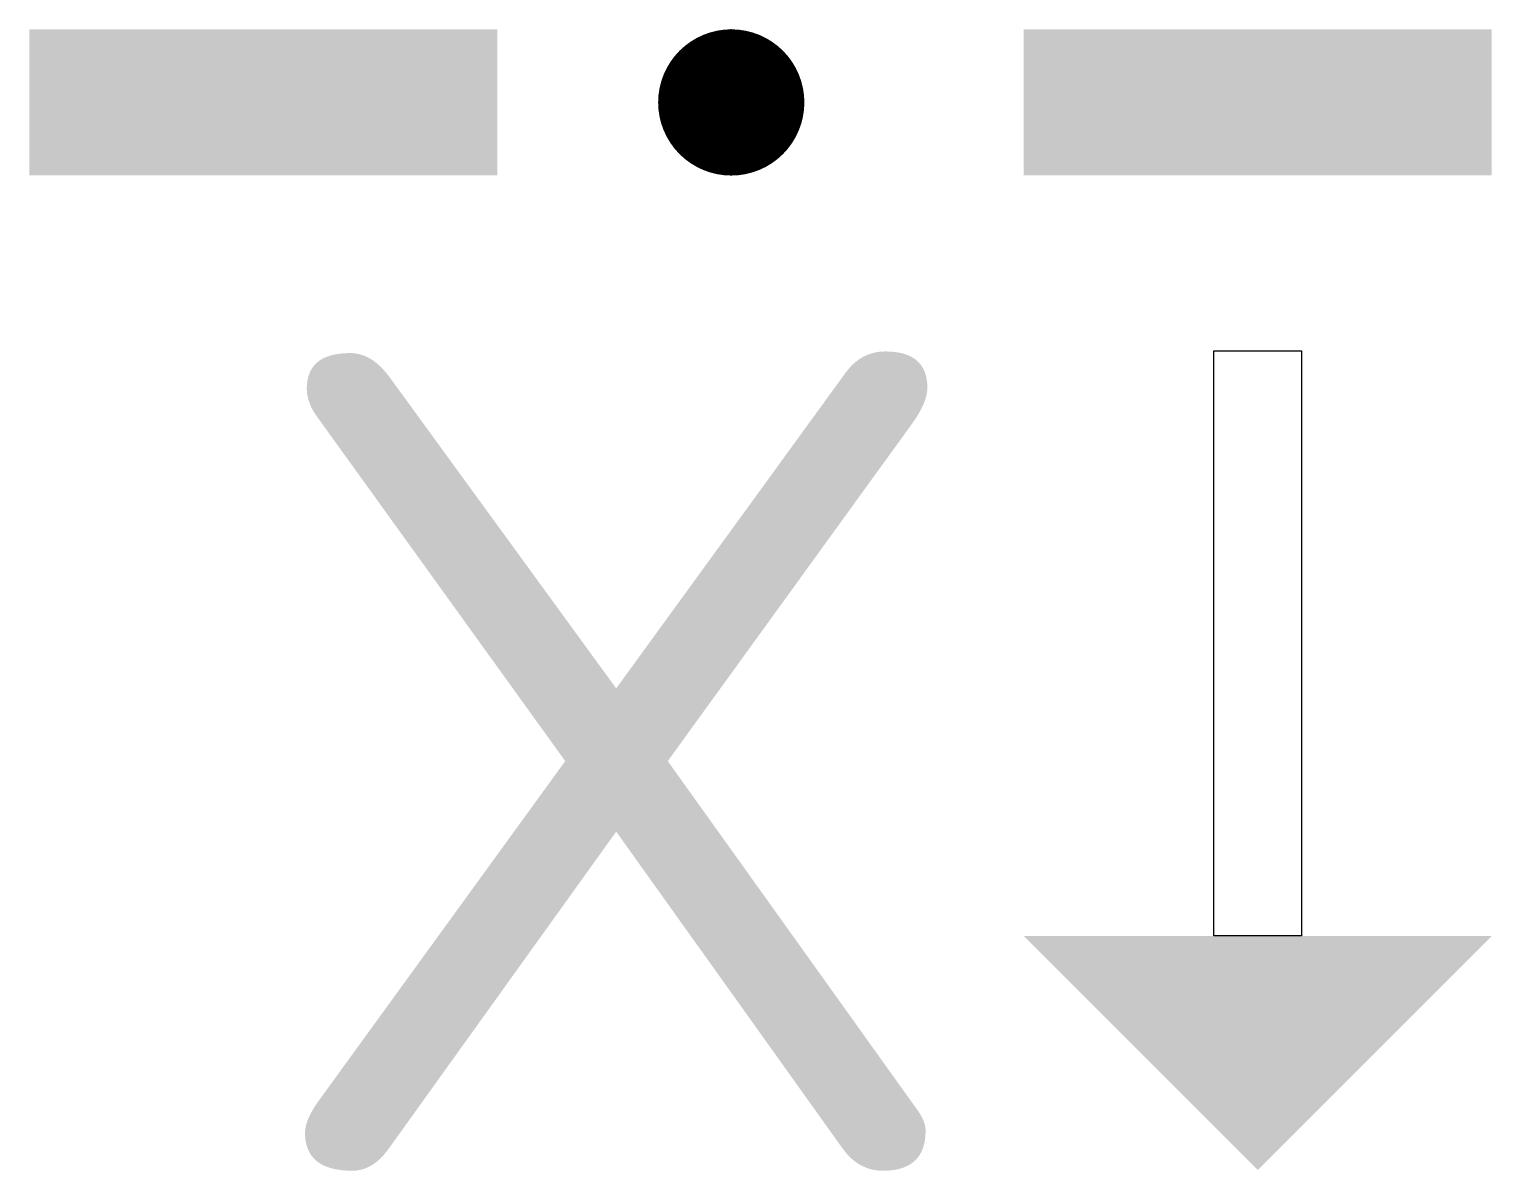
# Model space of a CAD drawing. Header units: metres. Extents: x -7.05 to 1.87, y -0.35 to 6.61.
import ezdxf
from ezdxf.enums import TextEntityAlignment as Align

# ---------------------------------------------------------------- set-up
doc = ezdxf.new("R2010")
doc.units = ezdxf.units.M
doc.styles.add('DP_ISOCPEUR', font='isocpeur.ttf')

# ---------------------------------------------------------------- blocks, each defined once
blk = doc.blocks.new('_DP_Značka rezu')
at = {"color": 0, "linetype": 'Continuous'}
blk.add_line((12.5, -65), (0, -65), dxfattribs=at)
blk.add_lwpolyline([(77.5, -23.75), (27.5, -23.75), (27.5, -16.25), (77.5, -16.25)], close=True, dxfattribs=at)
at = {"color": 0, "linetype": 'Continuous', "const_width": 6.25}
blk.add_lwpolyline([(9.38, -65, -1), (3.13, -65, -1)], format="xyb", close=True, dxfattribs=at)
at = {"color": 0, "linetype": 'Continuous'}
for points in [[(0, -40), (0, 0), (12.5, -40), (12.5, 0)], [(97.5, -20), (77.5, -40), (77.5, 0)], [(0, -125), (0, -85), (12.5, -125), (12.5, -85)]]:
    blk.add_solid(points, dxfattribs=at)

msp = doc.modelspace()

# ---------------------------------------------------------------- block references
at = {"color": 0, "xscale": 0.07140093749740117, "yscale": 0.07140093749740117, "zscale": 0.07140093749740117, "rotation": 270}
msp.add_blockref('_DP_Značka rezu', (1.8743, 6.6135), dxfattribs=at)

# ---------------------------------------------------------------- texts
at = {"color": 0, "style": 'DP_ISOCPEUR'}
msp.add_attdef('X', text='X', height=5, dxfattribs=at).set_placement((-3.4689, -0.3528), align=Align.CENTER)

doc.saveas('drawing.dxf')
